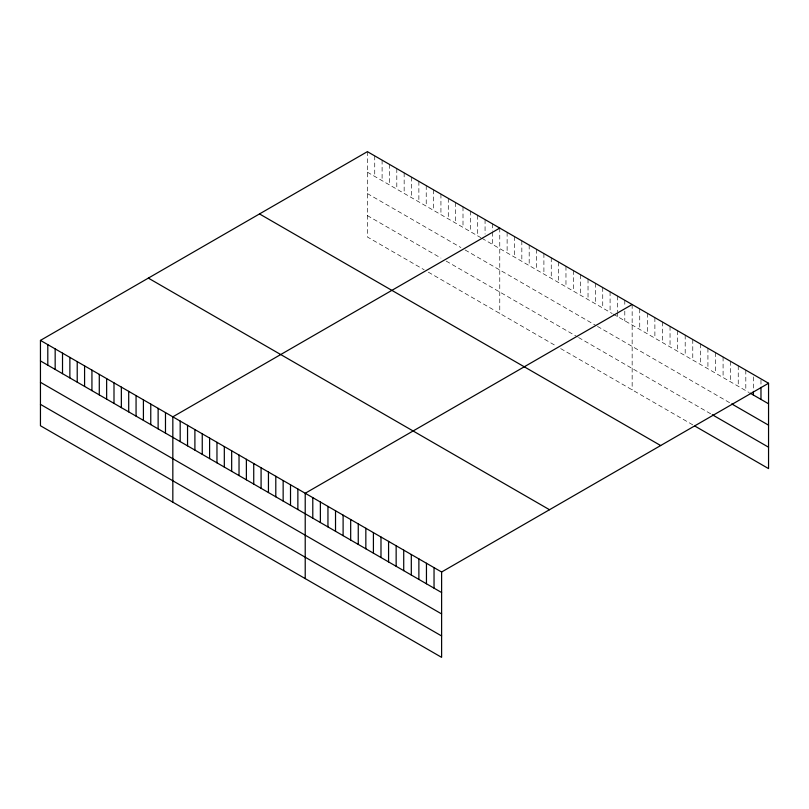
<?xml version="1.0" encoding="UTF-8"?>
<svg xmlns="http://www.w3.org/2000/svg" width="809" height="809" viewBox="0 0 809 809"><rect width="100%" height="100%" fill="white"/><g stroke="black" fill="none" stroke-linecap="round" stroke-linejoin="round"><path stroke-width="0.61" stroke-dasharray="4.04 3.03" d="M367.387 151.647L367.387 236.986L424.128 269.751M367.387 172.175L480.859 237.684M481.911 238.291L612.191 313.508M613.242 314.114L749.063 392.527M367.387 193.563L460.897 247.544M465.104 249.971L595.384 325.188M597.487 326.401L730.658 403.297M367.387 215.598L440.935 258.061M446.184 261.095L577.525 336.918M578.566 337.525L711.182 414.087M428.325 272.168L556.511 346.181M560.708 348.608L692.777 424.846M760.976 380.088L760.976 384.912M753.391 376.923L753.391 388.998M745.817 370.128L745.817 390.656M738.243 365.759L738.243 386.277M730.658 361.38L730.658 381.909M723.084 357.002L723.084 377.53M715.51 352.633L715.51 373.151M707.926 348.254L707.926 368.783M700.351 343.876L700.351 364.404M692.777 339.507L692.777 360.035M685.193 335.128L685.193 355.657M677.618 330.76L677.618 351.278M670.044 326.381L670.044 346.909M662.47 322.002L662.47 342.531M654.885 317.634L654.885 338.152M647.311 313.255L647.311 333.783M639.737 308.886L639.737 329.405M632.153 304.508L632.153 389.857M624.801 300.26L624.801 306.298M624.801 311.131L624.801 320.789M617.449 296.013L617.449 311.708M617.449 312.921L617.449 316.541M610.087 291.766L610.087 312.294M602.735 287.519L602.735 308.047M595.384 283.271L595.384 303.8M588.032 279.034L588.032 299.552M580.67 274.787L580.67 295.305M573.318 270.54L573.318 291.068M565.966 266.292L565.966 286.821M558.604 262.045L558.604 282.574M551.253 257.798L551.253 278.326M543.901 253.551L543.901 274.079M536.549 249.303L536.549 269.832M529.187 245.056L529.187 265.585M521.835 240.819L521.835 261.337M514.484 236.572L514.484 257.09M507.122 232.325L507.122 252.843M499.77 228.077L499.77 313.417M492.418 223.83L492.418 231.071M492.418 232.284L492.418 244.358M485.066 219.583L485.066 234.074M477.704 215.336L477.704 235.864M470.353 211.088L470.353 231.617M463.001 206.841L463.001 227.369M455.639 202.604L455.639 223.122M448.287 198.357L448.287 218.875M440.935 194.109L440.935 214.628M433.584 189.862L433.584 210.391M426.222 185.615L426.222 206.143M418.87 181.368L418.87 201.896M411.518 177.12L411.518 197.649M404.156 172.873L404.156 193.402M396.804 168.626L396.804 189.154M389.453 164.379L389.453 184.907M382.101 160.142L382.101 180.66M374.739 155.894L374.739 176.413"/><path stroke-width="1.21" d="M40.45 340.397L441.613 572.014L441.613 657.353L40.45 425.746L40.45 340.397L367.387 151.647L768.55 383.254L768.55 468.603L694.941 426.1M499.77 228.077L172.833 416.827L172.833 502.177M632.153 304.508L305.215 493.268L305.215 578.607M441.613 572.014L768.55 383.254M750.145 393.154L768.55 403.782M731.74 403.924L768.55 425.17M712.264 414.714L768.55 447.205M259.497 213.93L660.66 445.547M148.34 278.114L549.503 509.721M40.45 360.925L441.613 592.532M40.45 382.313L441.613 613.93M40.45 404.358L441.613 635.965M760.976 387.329L760.976 399.403M753.391 391.404L753.391 395.035M434.039 567.635L434.039 588.163M426.454 563.256L426.454 583.785M418.88 558.888L418.88 579.406M411.306 554.509L411.306 575.037M403.721 550.14L403.721 570.658M396.147 545.762L396.147 566.29M388.573 541.383L388.573 561.911M380.988 537.014L380.988 557.532M373.414 532.635L373.414 553.164M365.84 528.257L365.84 548.785M358.256 523.888L358.256 544.417M350.681 519.509L350.681 540.038M343.107 515.141L343.107 535.659M335.523 510.762L335.523 531.291M327.948 506.383L327.948 526.912M320.374 502.015L320.374 522.533M312.79 497.636L312.79 518.164M297.864 489.02L297.864 509.539M290.512 484.773L290.512 505.291M283.15 480.526L283.15 501.054M275.798 476.279L275.798 496.807M268.446 472.031L268.446 492.56M261.085 467.784L261.085 488.312M253.733 463.537L253.733 484.065M246.381 459.29L246.381 479.818M239.029 455.052L239.029 475.571M231.667 450.805L231.667 471.323M224.315 446.558L224.315 467.076M216.964 442.311L216.964 462.839M209.602 438.063L209.602 458.592M202.25 433.816L202.25 454.345M194.898 429.569L194.898 450.097M187.546 425.322L187.546 445.85M180.185 421.074L180.185 441.603M165.481 412.59L165.481 433.108M158.129 408.343L158.129 428.861M150.767 404.096L150.767 424.624M143.415 399.848L143.415 420.377M136.064 395.601L136.064 416.129M128.702 391.354L128.702 411.882M121.35 387.106L121.35 407.635M113.998 382.859L113.998 403.388M106.646 378.612L106.646 399.14M99.285 374.375L99.285 394.893M91.933 370.128L91.933 390.646M84.581 365.88L84.581 386.399M77.219 361.633L77.219 382.161M69.867 357.386L69.867 377.914M62.515 353.139L62.515 373.667M55.164 348.891L55.164 369.42M47.802 344.644L47.802 365.172"/></g></svg>
